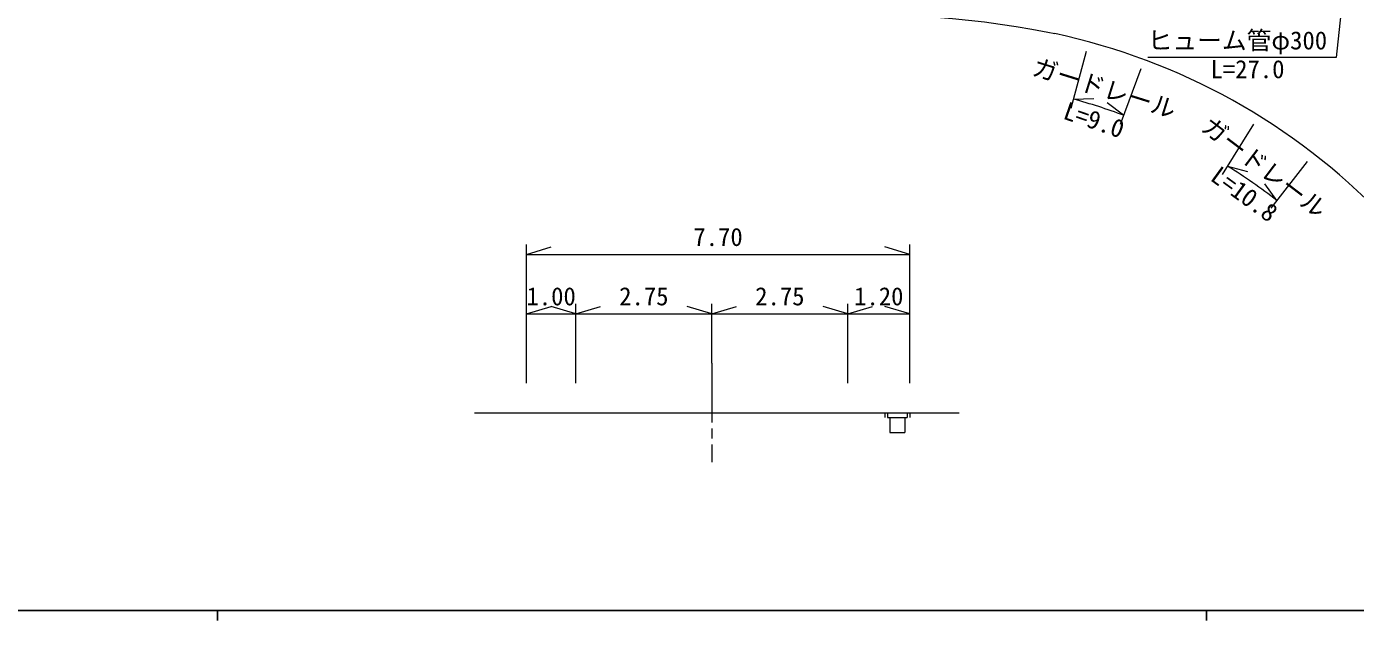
# Model space of a CAD drawing. Units: millimetres, scale not verified, with parts at other scales. Extents: x 40000 to 680000, y 20000 to 380000.
# Drawn here: x 148711 to 283069, y 204000 to 264031 of the extents above; entities that cross this region are included whole.
import ezdxf
from ezdxf.enums import TextEntityAlignment as Align

# ---------------------------------------------------------------- set-up
doc = ezdxf.new("R2010")
doc.units = ezdxf.units.MM
doc.header["$LTSCALE"] = 1000
for name, color, linetype, lineweight in [('M-BGD', 7, 'Continuous', 13), ('M-BMK', 2, 'Continuous', 13), ('M-STR-DIM', 7, 'Continuous', 13), ('M-STR-HTXT', 7, 'Continuous', 13), ('M-TTL-BAND', 7, 'Continuous', 25)]:
    doc.layers.add(name, color=color, linetype=linetype, lineweight=lineweight)
doc.styles.add('ＭＳ ゴシック', font='')
doc.styles.get('ＭＳ ゴシック').set_extended_font_data('MS Gothic')

msp = doc.modelspace()

# ---------------------------------------------------------------- linework, layer by layer
at = {"layer": 'M-BGD'}
for p, q in [((235750, 225000), (235750, 224500)), ((235750, 224500), (237750, 224500)), ((236000, 224500), (236000, 223000)), ((237500, 224500), (237500, 223000)), ((237750, 225000), (237750, 224500)), ((236000, 223000), (237500, 223000))]:
    msp.add_line(p, q, dxfattribs=at)
msp.add_lwpolyline([(194000, 225000), (199250, 225000), (204250, 225000), (218000, 225000), (231750, 225000), (235500, 225000), (238000, 225000), (243000, 225000)], dxfattribs=at)
at = {"layer": 'M-BMK'}
for p, q in [((218000, 230000), (218000, 224000)), ((218000, 223400), (218000, 222400)), ((218000, 221800), (218000, 220000))]:
    msp.add_line(p, q, dxfattribs=at)
at = {"layer": 'M-STR-DIM'}
for p, q in [((199250, 228000), (199250, 242000)), ((238000, 228000), (238000, 242000)), ((199250, 241000), (201750, 241750)), ((199250, 241000), (238000, 241000)), ((238000, 241000), (235500, 241750)), ((199250, 235000), (201750, 235750)), ((204250, 235000), (201750, 235750)), ((204250, 228000), (204250, 236000)), ((204250, 235000), (206750, 235750)), ((218000, 235000), (215500, 235750)), ((218000, 230000), (218000, 236000)), ((218000, 235000), (220500, 235750)), ((231750, 235000), (229250, 235750)), ((231750, 228000), (231750, 236000)), ((231750, 235000), (234250, 235750)), ((238000, 235000), (235500, 235750)), ((199250, 235000), (204250, 235000)), ((204250, 235000), (218000, 235000)), ((218000, 235000), (231750, 235000)), ((231750, 235000), (238000, 235000))]:
    msp.add_line(p, q, dxfattribs=at)
at = {"layer": 'M-STR-HTXT'}
for p, q in [((255859, 261523), (254284, 255734)), ((261379, 259749), (259287, 254126)), ((254547, 256699), (256634, 256753)), ((259636, 255063), (257970, 256323)), ((272769, 254170), (269609, 249070)), ((270136, 249920), (272152, 249377)), ((278193, 250409), (274524, 245661)), ((275136, 246453), (273920, 248150)), ((235500, 225000), (235500, 224500)), ((238000, 225000), (238000, 224500))]:
    msp.add_line(p, q, dxfattribs=at)
for points in [[(282297, 271971), (281120, 260919), (262070, 260919)], [(217966, 265510), (219591, 265522), (221216, 265533), (222841, 265540), (224465, 265543), (226090, 265540), (227715, 265529), (229340, 265510), (230965, 265480), (232589, 265438), (234213, 265383), (235836, 265313), (237459, 265226), (239080, 265122), (240701, 264998), (242319, 264854), (243935, 264687), (245549, 264496), (247160, 264281), (248766, 264038), (250368, 263768), (251966, 263469), (252689, 263322)]]:
    msp.add_lwpolyline(points, dxfattribs=at)
for radius, start, end in [(65000, 43.96595, 77.89632), (59000, 69.5896, 74.78227), (59000, 52.30489, 58.21671)]:
    msp.add_arc((239060, 199767), radius, start, end, dxfattribs=at)
at = {"layer": 'M-TTL-BAND'}
for p, q in [((40000, 205000), (579000, 205000)), ((168000, 205000), (168000, 204000)), ((268000, 205000), (268000, 204000))]:
    msp.add_line(p, q, dxfattribs=at)

# ---------------------------------------------------------------- texts
at = {"layer": 'M-STR-DIM', "style": 'ＭＳ ゴシック'}
for s, p in [('7.70', (218625, 241300)), ('1.00', (201750, 235300)), ('2.75', (211125, 235300)), ('2.75', (224875, 235300)), ('1.20', (234875, 235300))]:
    msp.add_text(s, height=1833, dxfattribs=at).set_placement(p, align=Align.BOTTOM_CENTER)
at = {"layer": 'M-STR-HTXT', "style": 'ＭＳ ゴシック'}
for s, p in [('ヒューム管φ300', (262070, 261169)), ('L=27.0', (268417, 258260))]:
    msp.add_text(s, height=1833, dxfattribs=at).set_placement(p, align=Align.BOTTOM_LEFT)
for rotation, p in [(342.642, (257259, 256416)), (322.81, (272983, 248649))]:
    msp.add_text('ガードレール', height=1833, rotation=rotation, dxfattribs=at).set_placement(p, align=Align.BOTTOM_CENTER)
for s, rotation, p in [('L=9.0', 340.953, (256946, 255466)), ('L=10.8', 323.988, (272387, 247846))]:
    msp.add_text(s, height=1833, rotation=rotation, dxfattribs=at).set_placement(p, align=Align.TOP_CENTER)

doc.saveas('drawing.dxf')
